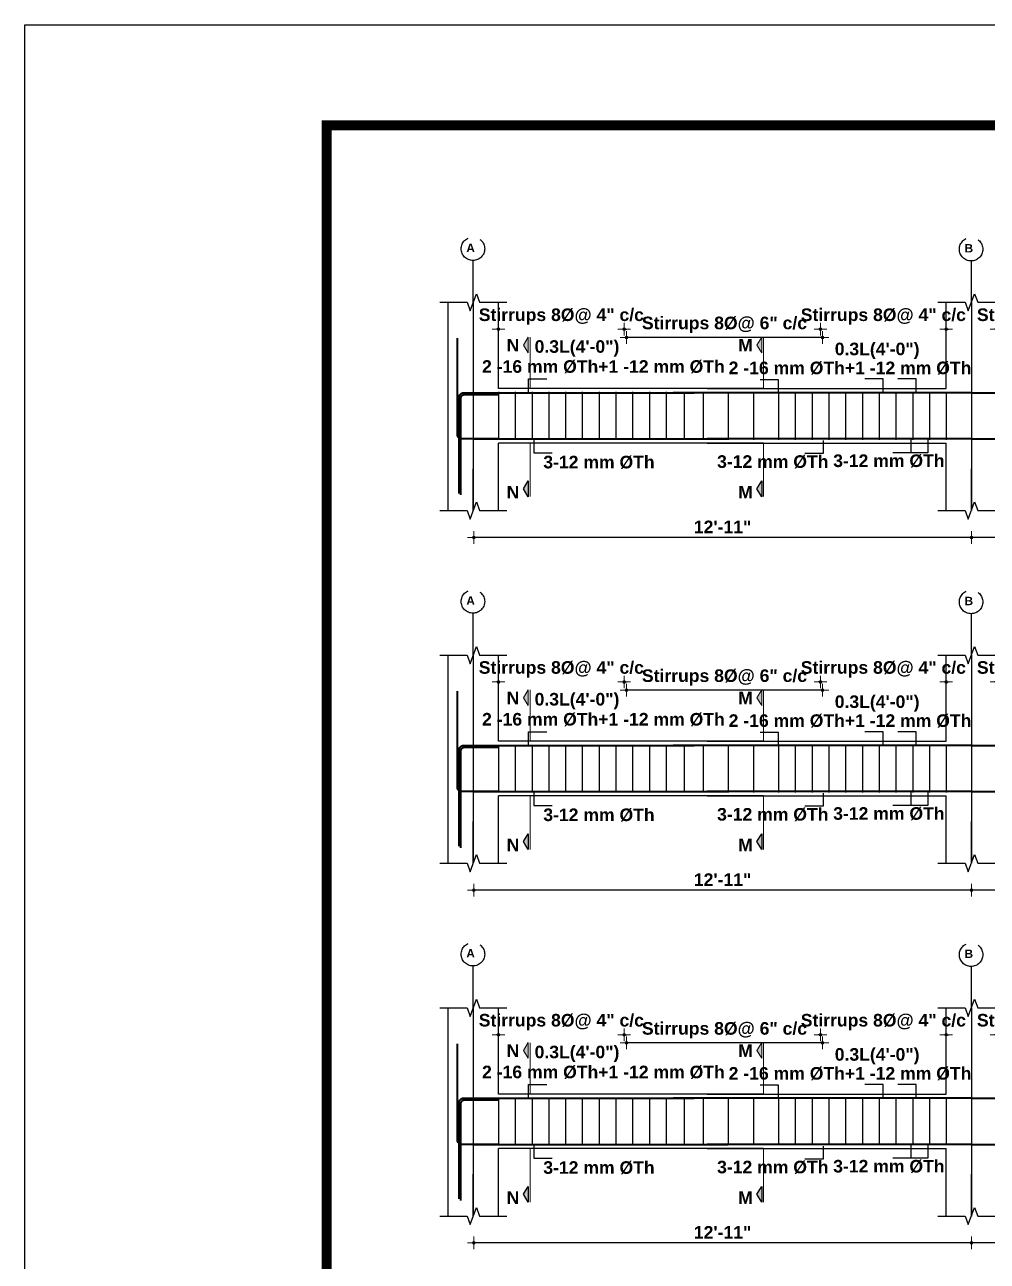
# Model space of a CAD drawing. Header units: inches. Extents: x -9998782 to 66725, y -6520505 to 8308.
# Drawn here: x -4996473 to -4996014, y -3257838 to -3257248 of the extents above; entities that cross this region are included whole.
import ezdxf

# ---------------------------------------------------------------- set-up
doc = ezdxf.new("R2010")
doc.units = ezdxf.units.IN
doc.header["$LTSCALE"] = 2
doc.header["$MEASUREMENT"] = 0
doc.header["$PDMODE"] = 34
doc.linetypes.add('ACAD_ISO02W100', pattern=[15, 12, -3])
doc.layers.get('0').update_dxf_attribs({"linetype": 'CONTINUOUS'})
doc.layers.get('DEFPOINTS').update_dxf_attribs({"color": 141, "linetype": 'CONTINUOUS'})
for name, color, linetype, lineweight in [('BAR', 5, 'CONTINUOUS', 40), ('dimension', 160, 'CONTINUOUS', 15), ('HATCH1', 4, 'ACAD_ISO02W100', 13), ('TEXT', 181, 'CONTINUOUS', 25)]:
    doc.layers.add(name, color=color, linetype=linetype, lineweight=lineweight)
doc.layers.add('STIRRUP', color=10, linetype='CONTINUOUS')
doc.styles.add('1.8 str', font='times.ttf', dxfattribs={"width": 0.8, "height": 6})
doc.styles.add('STYLE1', font='arialbd.ttf')
doc.dimstyles.new('1.4', dxfattribs={"dimscale": 0, "dimtxt": 6, "dimasz": 0.5, "dimexe": 2, "dimexo": 9, "dimgap": 2, "dimtad": 1, "dimdec": 0, "dimlfac": 0.5, "dimzin": 3, "dimdsep": 46, "dimlunit": 4, "dimtxsty": '1.8 str', "dimblk": 'DIM', "dimcen": 3, "dimdle": 3, "dimse1": 1, "dimse2": 1, "dimclrd": 256, "dimclre": 256, "dimclrt": 7, "dimadec": 1, "dimazin": 2, "dimtfac": 1, "dimtdec": 0, "dimtix": 1, "dimtofl": 0, "dimtmove": 2, "dimatfit": 3, "dimldrblk": 'arrow', "dimfxl": 2, "dimfrac": 2, "dimtolj": 2, "dimtzin": 0, "dimarcsym": 0})

# ---------------------------------------------------------------- blocks, each defined once
blk = doc.blocks.new('DIM')
at = {"layer": 'dimension'}
h = blk.add_hatch(color=256, dxfattribs=at)
h.paths.add_polyline_path([(0, 1.3), (0, 0), (1.3, 0, 0.414214)])
h.paths.add_polyline_path([(1.3, 0), (0, 0), (0, -1.3, 0.414214)])
h.paths.add_polyline_path([(0, 0), (-1.3, 0, 0.414214), (0, -1.3)])
h.paths.add_polyline_path([(0, 1.3, 0.414214), (-1.3, 0), (0, 0)])
for p, q in [((-6, 0), (6, 0)), ((0, 6), (0, -6))]:
    blk.add_line(p, q, dxfattribs=at)
blk.add_circle((0, 0), 1.28, dxfattribs=at)
blk = doc.blocks.new('*D798')
at = {"layer": 'DEFPOINTS', "color": 0, "ltscale": 10}
for p in [(-4996009.78, -3257729.55), (-4996009.78, -3257743.09), (-4995949.78, -3257760.61)]:
    blk.add_point(p, dxfattribs=at)
at = {"layer": 'dimension', "lineweight": -2, "ltscale": 10}
for p, q in [((-4996010.28, -3257729.55), (-4996010.78, -3257729.55)), ((-4995949.28, -3257729.55), (-4995948.78, -3257729.55))]:
    blk.add_line(p, q, dxfattribs=at)
at = {"layer": 'dimension', "lineweight": -2, "ltscale": 10, "xscale": 0.5, "yscale": 0.5, "zscale": 0.5}
blk.add_blockref('DIM', (-4996009.78, -3257729.55), dxfattribs=at)
at = {"layer": 'dimension', "lineweight": -2, "ltscale": 10, "xscale": 0.5, "yscale": 0.5, "zscale": 0.5, "rotation": 180}
blk.add_blockref('DIM', (-4995949.78, -3257729.55), dxfattribs=at)
at = {"layer": 'dimension', "color": 7, "ltscale": 10, "insert": (-4995979.78, -3257723.53), "char_height": 6, "attachment_point": 5, "style": 'STYLE1'}
blk.add_mtext('\\A2;Stirrups 8%%C@ 4" c/c', dxfattribs=at)
blk = doc.blocks.new('arrow')
at = {"layer": 'dimension'}
blk.add_lwpolyline([(1.2, 0, 0, 2.1, 0), (-2.3, 0, 0, 0, 0), (1.2, 0, 0, 0, 0)], format="xyseb", dxfattribs=at)
blk = doc.blocks.new('*D799')
at = {"layer": 'DEFPOINTS', "color": 0, "ltscale": 10}
for p in [(-4996033.78, -3257729.55), (-4996033.78, -3257743.09), (-4996093.78, -3257760.61)]:
    blk.add_point(p, dxfattribs=at)
at = {"layer": 'dimension', "lineweight": -2, "ltscale": 10}
for p, q in [((-4996094.28, -3257729.55), (-4996094.78, -3257729.55)), ((-4996033.28, -3257729.55), (-4996032.78, -3257729.55))]:
    blk.add_line(p, q, dxfattribs=at)
at = {"layer": 'dimension', "lineweight": -2, "ltscale": 10, "xscale": 0.5, "yscale": 0.5, "zscale": 0.5}
blk.add_blockref('DIM', (-4996093.78, -3257729.55), dxfattribs=at)
at = {"layer": 'dimension', "lineweight": -2, "ltscale": 10, "xscale": 0.5, "yscale": 0.5, "zscale": 0.5, "rotation": 180}
blk.add_blockref('DIM', (-4996033.78, -3257729.55), dxfattribs=at)
at = {"layer": 'dimension', "color": 7, "ltscale": 10, "insert": (-4996063.78, -3257723.53), "char_height": 6, "attachment_point": 5, "style": 'STYLE1'}
blk.add_mtext('\\A2;Stirrups 8%%C@ 4" c/c', dxfattribs=at)
blk = doc.blocks.new('*D800')
at = {"layer": 'DEFPOINTS', "color": 0, "ltscale": 10}
for p in [(-4996247.34, -3257729.55), (-4996247.34, -3257743.09), (-4996187.34, -3257760.61)]:
    blk.add_point(p, dxfattribs=at)
at = {"layer": 'dimension', "lineweight": -2, "ltscale": 10}
for p, q in [((-4996247.84, -3257729.55), (-4996248.34, -3257729.55)), ((-4996186.84, -3257729.55), (-4996186.34, -3257729.55))]:
    blk.add_line(p, q, dxfattribs=at)
at = {"layer": 'dimension', "lineweight": -2, "ltscale": 10, "xscale": 0.5, "yscale": 0.5, "zscale": 0.5}
blk.add_blockref('DIM', (-4996247.34, -3257729.55), dxfattribs=at)
at = {"layer": 'dimension', "lineweight": -2, "ltscale": 10, "xscale": 0.5, "yscale": 0.5, "zscale": 0.5, "rotation": 180}
blk.add_blockref('DIM', (-4996187.34, -3257729.55), dxfattribs=at)
at = {"layer": 'dimension', "color": 7, "ltscale": 10, "insert": (-4996217.34, -3257723.53), "char_height": 6, "attachment_point": 5, "style": 'STYLE1'}
blk.add_mtext('\\A2;Stirrups 8%%C@ 4" c/c', dxfattribs=at)
blk = doc.blocks.new('*D790')
at = {"layer": 'DEFPOINTS', "color": 0, "ltscale": 10}
for p in [(-4996186.33, -3257733.47), (-4996186.33, -3257764.89), (-4996092.77, -3257764.89)]:
    blk.add_point(p, dxfattribs=at)
at = {"layer": 'dimension', "lineweight": -2, "ltscale": 10}
blk.add_line((-4996093.27, -3257733.47), (-4996185.83, -3257733.47), dxfattribs=at)
at = {"layer": 'dimension', "lineweight": -2, "ltscale": 10, "xscale": 0.5, "yscale": 0.5, "zscale": 0.5, "rotation": 180}
blk.add_blockref('DIM', (-4996186.33, -3257733.47), dxfattribs=at)
at = {"layer": 'dimension', "lineweight": -2, "ltscale": 10, "xscale": 0.5, "yscale": 0.5, "zscale": 0.5}
blk.add_blockref('DIM', (-4996092.77, -3257733.47), dxfattribs=at)
at = {"layer": 'dimension', "color": 7, "ltscale": 10, "insert": (-4996139.55, -3257727.44), "char_height": 6, "attachment_point": 5, "style": 'STYLE1'}
blk.add_mtext('\\A2;Stirrups 8%%C@ 6" c/c', dxfattribs=at)
blk = doc.blocks.new('*D794')
at = {"layer": 'DEFPOINTS', "color": 0, "ltscale": 10}
for p in [(-4996021.78, -3257816.05), (-4995873.33, -3257816.05), (-4996021.78, -3257828.86)]:
    blk.add_point(p, dxfattribs=at)
at = {"layer": 'dimension', "lineweight": -2, "ltscale": 10}
blk.add_line((-4995873.83, -3257828.86), (-4996021.28, -3257828.86), dxfattribs=at)
at = {"layer": 'dimension', "lineweight": -2, "ltscale": 10, "xscale": 0.5, "yscale": 0.5, "zscale": 0.5, "rotation": 180}
blk.add_blockref('DIM', (-4996021.78, -3257828.86), dxfattribs=at)
at = {"layer": 'dimension', "lineweight": -2, "ltscale": 10, "xscale": 0.5, "yscale": 0.5, "zscale": 0.5}
blk.add_blockref('DIM', (-4995873.33, -3257828.86), dxfattribs=at)
at = {"layer": 'dimension', "color": 7, "ltscale": 10, "insert": (-4995947.55, -3257823.8), "char_height": 6, "attachment_point": 5, "style": 'STYLE1'}
blk.add_mtext('\\A2;4\'-3"', dxfattribs=at)
blk = doc.blocks.new('*D795')
at = {"layer": 'DEFPOINTS', "color": 0, "ltscale": 10}
for p in [(-4996259.13, -3257816.05), (-4996021.78, -3257816.05), (-4996259.13, -3257828.86)]:
    blk.add_point(p, dxfattribs=at)
at = {"layer": 'dimension', "lineweight": -2, "ltscale": 10}
blk.add_line((-4996022.28, -3257828.86), (-4996258.63, -3257828.86), dxfattribs=at)
at = {"layer": 'dimension', "lineweight": -2, "ltscale": 10, "xscale": 0.5, "yscale": 0.5, "zscale": 0.5, "rotation": 180}
blk.add_blockref('DIM', (-4996259.13, -3257828.86), dxfattribs=at)
at = {"layer": 'dimension', "lineweight": -2, "ltscale": 10, "xscale": 0.5, "yscale": 0.5, "zscale": 0.5}
blk.add_blockref('DIM', (-4996021.78, -3257828.86), dxfattribs=at)
at = {"layer": 'dimension', "color": 7, "ltscale": 10, "insert": (-4996140.45, -3257823.85), "char_height": 6, "attachment_point": 5, "style": 'STYLE1'}
blk.add_mtext('\\A2;12\'-11"', dxfattribs=at)
blk = doc.blocks.new('*D809')
at = {"layer": 'DEFPOINTS', "color": 0, "ltscale": 10}
for p in [(-4996009.78, -3257561.26), (-4996009.78, -3257574.8), (-4995949.78, -3257592.32)]:
    blk.add_point(p, dxfattribs=at)
at = {"layer": 'dimension', "lineweight": -2, "ltscale": 10}
for p, q in [((-4996010.28, -3257561.26), (-4996010.78, -3257561.26)), ((-4995949.28, -3257561.26), (-4995948.78, -3257561.26))]:
    blk.add_line(p, q, dxfattribs=at)
at = {"layer": 'dimension', "lineweight": -2, "ltscale": 10, "xscale": 0.5, "yscale": 0.5, "zscale": 0.5}
blk.add_blockref('DIM', (-4996009.78, -3257561.26), dxfattribs=at)
at = {"layer": 'dimension', "lineweight": -2, "ltscale": 10, "xscale": 0.5, "yscale": 0.5, "zscale": 0.5, "rotation": 180}
blk.add_blockref('DIM', (-4995949.78, -3257561.26), dxfattribs=at)
at = {"layer": 'dimension', "color": 7, "ltscale": 10, "insert": (-4995979.78, -3257555.23), "char_height": 6, "attachment_point": 5, "style": 'STYLE1'}
blk.add_mtext('\\A2;Stirrups 8%%C@ 4" c/c', dxfattribs=at)
blk = doc.blocks.new('*D810')
at = {"layer": 'DEFPOINTS', "color": 0, "ltscale": 10}
for p in [(-4996033.78, -3257561.26), (-4996033.78, -3257574.8), (-4996093.78, -3257592.32)]:
    blk.add_point(p, dxfattribs=at)
at = {"layer": 'dimension', "lineweight": -2, "ltscale": 10}
for p, q in [((-4996094.28, -3257561.26), (-4996094.78, -3257561.26)), ((-4996033.28, -3257561.26), (-4996032.78, -3257561.26))]:
    blk.add_line(p, q, dxfattribs=at)
at = {"layer": 'dimension', "lineweight": -2, "ltscale": 10, "xscale": 0.5, "yscale": 0.5, "zscale": 0.5}
blk.add_blockref('DIM', (-4996093.78, -3257561.26), dxfattribs=at)
at = {"layer": 'dimension', "lineweight": -2, "ltscale": 10, "xscale": 0.5, "yscale": 0.5, "zscale": 0.5, "rotation": 180}
blk.add_blockref('DIM', (-4996033.78, -3257561.26), dxfattribs=at)
at = {"layer": 'dimension', "color": 7, "ltscale": 10, "insert": (-4996063.78, -3257555.23), "char_height": 6, "attachment_point": 5, "style": 'STYLE1'}
blk.add_mtext('\\A2;Stirrups 8%%C@ 4" c/c', dxfattribs=at)
blk = doc.blocks.new('*D811')
at = {"layer": 'DEFPOINTS', "color": 0, "ltscale": 10}
for p in [(-4996247.34, -3257561.26), (-4996247.34, -3257574.8), (-4996187.34, -3257592.32)]:
    blk.add_point(p, dxfattribs=at)
at = {"layer": 'dimension', "lineweight": -2, "ltscale": 10}
for p, q in [((-4996247.84, -3257561.26), (-4996248.34, -3257561.26)), ((-4996186.84, -3257561.26), (-4996186.34, -3257561.26))]:
    blk.add_line(p, q, dxfattribs=at)
at = {"layer": 'dimension', "lineweight": -2, "ltscale": 10, "xscale": 0.5, "yscale": 0.5, "zscale": 0.5}
blk.add_blockref('DIM', (-4996247.34, -3257561.26), dxfattribs=at)
at = {"layer": 'dimension', "lineweight": -2, "ltscale": 10, "xscale": 0.5, "yscale": 0.5, "zscale": 0.5, "rotation": 180}
blk.add_blockref('DIM', (-4996187.34, -3257561.26), dxfattribs=at)
at = {"layer": 'dimension', "color": 7, "ltscale": 10, "insert": (-4996217.34, -3257555.23), "char_height": 6, "attachment_point": 5, "style": 'STYLE1'}
blk.add_mtext('\\A2;Stirrups 8%%C@ 4" c/c', dxfattribs=at)
blk = doc.blocks.new('*D801')
at = {"layer": 'DEFPOINTS', "color": 0, "ltscale": 10}
for p in [(-4996186.33, -3257565.17), (-4996186.33, -3257596.6), (-4996092.77, -3257596.6)]:
    blk.add_point(p, dxfattribs=at)
at = {"layer": 'dimension', "lineweight": -2, "ltscale": 10}
blk.add_line((-4996093.27, -3257565.17), (-4996185.83, -3257565.17), dxfattribs=at)
at = {"layer": 'dimension', "lineweight": -2, "ltscale": 10, "xscale": 0.5, "yscale": 0.5, "zscale": 0.5, "rotation": 180}
blk.add_blockref('DIM', (-4996186.33, -3257565.17), dxfattribs=at)
at = {"layer": 'dimension', "lineweight": -2, "ltscale": 10, "xscale": 0.5, "yscale": 0.5, "zscale": 0.5}
blk.add_blockref('DIM', (-4996092.77, -3257565.17), dxfattribs=at)
at = {"layer": 'dimension', "color": 7, "ltscale": 10, "insert": (-4996139.55, -3257559.15), "char_height": 6, "attachment_point": 5, "style": 'STYLE1'}
blk.add_mtext('\\A2;Stirrups 8%%C@ 6" c/c', dxfattribs=at)
blk = doc.blocks.new('*D805')
at = {"layer": 'DEFPOINTS', "color": 0, "ltscale": 10}
for p in [(-4996021.78, -3257647.76), (-4995873.33, -3257647.76), (-4996021.78, -3257660.57)]:
    blk.add_point(p, dxfattribs=at)
at = {"layer": 'dimension', "lineweight": -2, "ltscale": 10}
blk.add_line((-4995873.83, -3257660.57), (-4996021.28, -3257660.57), dxfattribs=at)
at = {"layer": 'dimension', "lineweight": -2, "ltscale": 10, "xscale": 0.5, "yscale": 0.5, "zscale": 0.5, "rotation": 180}
blk.add_blockref('DIM', (-4996021.78, -3257660.57), dxfattribs=at)
at = {"layer": 'dimension', "lineweight": -2, "ltscale": 10, "xscale": 0.5, "yscale": 0.5, "zscale": 0.5}
blk.add_blockref('DIM', (-4995873.33, -3257660.57), dxfattribs=at)
at = {"layer": 'dimension', "color": 7, "ltscale": 10, "insert": (-4995947.55, -3257655.5), "char_height": 6, "attachment_point": 5, "style": 'STYLE1'}
blk.add_mtext('\\A2;4\'-3"', dxfattribs=at)
blk = doc.blocks.new('*D806')
at = {"layer": 'DEFPOINTS', "color": 0, "ltscale": 10}
for p in [(-4996259.13, -3257647.76), (-4996021.78, -3257647.76), (-4996259.13, -3257660.57)]:
    blk.add_point(p, dxfattribs=at)
at = {"layer": 'dimension', "lineweight": -2, "ltscale": 10}
blk.add_line((-4996022.28, -3257660.57), (-4996258.63, -3257660.57), dxfattribs=at)
at = {"layer": 'dimension', "lineweight": -2, "ltscale": 10, "xscale": 0.5, "yscale": 0.5, "zscale": 0.5, "rotation": 180}
blk.add_blockref('DIM', (-4996259.13, -3257660.57), dxfattribs=at)
at = {"layer": 'dimension', "lineweight": -2, "ltscale": 10, "xscale": 0.5, "yscale": 0.5, "zscale": 0.5}
blk.add_blockref('DIM', (-4996021.78, -3257660.57), dxfattribs=at)
at = {"layer": 'dimension', "color": 7, "ltscale": 10, "insert": (-4996140.45, -3257655.56), "char_height": 6, "attachment_point": 5, "style": 'STYLE1'}
blk.add_mtext('\\A2;12\'-11"', dxfattribs=at)
blk = doc.blocks.new('*D820')
at = {"layer": 'DEFPOINTS', "color": 0, "ltscale": 10}
for p in [(-4996009.78, -3257392.97), (-4996009.78, -3257406.51), (-4995949.78, -3257424.02)]:
    blk.add_point(p, dxfattribs=at)
at = {"layer": 'dimension', "lineweight": -2, "ltscale": 10}
for p, q in [((-4996010.28, -3257392.97), (-4996010.78, -3257392.97)), ((-4995949.28, -3257392.97), (-4995948.78, -3257392.97))]:
    blk.add_line(p, q, dxfattribs=at)
at = {"layer": 'dimension', "lineweight": -2, "ltscale": 10, "xscale": 0.5, "yscale": 0.5, "zscale": 0.5}
blk.add_blockref('DIM', (-4996009.78, -3257392.97), dxfattribs=at)
at = {"layer": 'dimension', "lineweight": -2, "ltscale": 10, "xscale": 0.5, "yscale": 0.5, "zscale": 0.5, "rotation": 180}
blk.add_blockref('DIM', (-4995949.78, -3257392.97), dxfattribs=at)
at = {"layer": 'dimension', "color": 7, "ltscale": 10, "insert": (-4995979.78, -3257386.94), "char_height": 6, "attachment_point": 5, "style": 'STYLE1'}
blk.add_mtext('\\A2;Stirrups 8%%C@ 4" c/c', dxfattribs=at)
blk = doc.blocks.new('*D821')
at = {"layer": 'DEFPOINTS', "color": 0, "ltscale": 10}
for p in [(-4996033.78, -3257392.97), (-4996033.78, -3257406.51), (-4996093.78, -3257424.02)]:
    blk.add_point(p, dxfattribs=at)
at = {"layer": 'dimension', "lineweight": -2, "ltscale": 10}
for p, q in [((-4996094.28, -3257392.97), (-4996094.78, -3257392.97)), ((-4996033.28, -3257392.97), (-4996032.78, -3257392.97))]:
    blk.add_line(p, q, dxfattribs=at)
at = {"layer": 'dimension', "lineweight": -2, "ltscale": 10, "xscale": 0.5, "yscale": 0.5, "zscale": 0.5}
blk.add_blockref('DIM', (-4996093.78, -3257392.97), dxfattribs=at)
at = {"layer": 'dimension', "lineweight": -2, "ltscale": 10, "xscale": 0.5, "yscale": 0.5, "zscale": 0.5, "rotation": 180}
blk.add_blockref('DIM', (-4996033.78, -3257392.97), dxfattribs=at)
at = {"layer": 'dimension', "color": 7, "ltscale": 10, "insert": (-4996063.78, -3257386.94), "char_height": 6, "attachment_point": 5, "style": 'STYLE1'}
blk.add_mtext('\\A2;Stirrups 8%%C@ 4" c/c', dxfattribs=at)
blk = doc.blocks.new('*D822')
at = {"layer": 'DEFPOINTS', "color": 0, "ltscale": 10}
for p in [(-4996247.34, -3257392.97), (-4996247.34, -3257406.51), (-4996187.34, -3257424.02)]:
    blk.add_point(p, dxfattribs=at)
at = {"layer": 'dimension', "lineweight": -2, "ltscale": 10}
for p, q in [((-4996247.84, -3257392.97), (-4996248.34, -3257392.97)), ((-4996186.84, -3257392.97), (-4996186.34, -3257392.97))]:
    blk.add_line(p, q, dxfattribs=at)
at = {"layer": 'dimension', "lineweight": -2, "ltscale": 10, "xscale": 0.5, "yscale": 0.5, "zscale": 0.5}
blk.add_blockref('DIM', (-4996247.34, -3257392.97), dxfattribs=at)
at = {"layer": 'dimension', "lineweight": -2, "ltscale": 10, "xscale": 0.5, "yscale": 0.5, "zscale": 0.5, "rotation": 180}
blk.add_blockref('DIM', (-4996187.34, -3257392.97), dxfattribs=at)
at = {"layer": 'dimension', "color": 7, "ltscale": 10, "insert": (-4996217.34, -3257386.94), "char_height": 6, "attachment_point": 5, "style": 'STYLE1'}
blk.add_mtext('\\A2;Stirrups 8%%C@ 4" c/c', dxfattribs=at)
blk = doc.blocks.new('*D812')
at = {"layer": 'DEFPOINTS', "color": 0, "ltscale": 10}
for p in [(-4996186.33, -3257396.88), (-4996186.33, -3257428.31), (-4996092.77, -3257428.31)]:
    blk.add_point(p, dxfattribs=at)
at = {"layer": 'dimension', "lineweight": -2, "ltscale": 10}
blk.add_line((-4996093.27, -3257396.88), (-4996185.83, -3257396.88), dxfattribs=at)
at = {"layer": 'dimension', "lineweight": -2, "ltscale": 10, "xscale": 0.5, "yscale": 0.5, "zscale": 0.5, "rotation": 180}
blk.add_blockref('DIM', (-4996186.33, -3257396.88), dxfattribs=at)
at = {"layer": 'dimension', "lineweight": -2, "ltscale": 10, "xscale": 0.5, "yscale": 0.5, "zscale": 0.5}
blk.add_blockref('DIM', (-4996092.77, -3257396.88), dxfattribs=at)
at = {"layer": 'dimension', "color": 7, "ltscale": 10, "insert": (-4996139.55, -3257390.85), "char_height": 6, "attachment_point": 5, "style": 'STYLE1'}
blk.add_mtext('\\A2;Stirrups 8%%C@ 6" c/c', dxfattribs=at)
blk = doc.blocks.new('*D816')
at = {"layer": 'DEFPOINTS', "color": 0, "ltscale": 10}
for p in [(-4996021.78, -3257479.46), (-4995873.33, -3257479.46), (-4996021.78, -3257492.28)]:
    blk.add_point(p, dxfattribs=at)
at = {"layer": 'dimension', "lineweight": -2, "ltscale": 10}
blk.add_line((-4995873.83, -3257492.28), (-4996021.28, -3257492.28), dxfattribs=at)
at = {"layer": 'dimension', "lineweight": -2, "ltscale": 10, "xscale": 0.5, "yscale": 0.5, "zscale": 0.5, "rotation": 180}
blk.add_blockref('DIM', (-4996021.78, -3257492.28), dxfattribs=at)
at = {"layer": 'dimension', "lineweight": -2, "ltscale": 10, "xscale": 0.5, "yscale": 0.5, "zscale": 0.5}
blk.add_blockref('DIM', (-4995873.33, -3257492.28), dxfattribs=at)
at = {"layer": 'dimension', "color": 7, "ltscale": 10, "insert": (-4995947.55, -3257487.21), "char_height": 6, "attachment_point": 5, "style": 'STYLE1'}
blk.add_mtext('\\A2;4\'-3"', dxfattribs=at)
blk = doc.blocks.new('*D817')
at = {"layer": 'DEFPOINTS', "color": 0, "ltscale": 10}
for p in [(-4996259.13, -3257479.46), (-4996021.78, -3257479.46), (-4996259.13, -3257492.28)]:
    blk.add_point(p, dxfattribs=at)
at = {"layer": 'dimension', "lineweight": -2, "ltscale": 10}
blk.add_line((-4996022.28, -3257492.28), (-4996258.63, -3257492.28), dxfattribs=at)
at = {"layer": 'dimension', "lineweight": -2, "ltscale": 10, "xscale": 0.5, "yscale": 0.5, "zscale": 0.5, "rotation": 180}
blk.add_blockref('DIM', (-4996259.13, -3257492.28), dxfattribs=at)
at = {"layer": 'dimension', "lineweight": -2, "ltscale": 10, "xscale": 0.5, "yscale": 0.5, "zscale": 0.5}
blk.add_blockref('DIM', (-4996021.78, -3257492.28), dxfattribs=at)
at = {"layer": 'dimension', "color": 7, "ltscale": 10, "insert": (-4996140.45, -3257487.26), "char_height": 6, "attachment_point": 5, "style": 'STYLE1'}
blk.add_mtext('\\A2;12\'-11"', dxfattribs=at)

msp = doc.modelspace()

# ---------------------------------------------------------------- hatches: boundary and pattern name
at = {"layer": 'TEXT', "ltscale": 10}
for points in [[(-4996233.14, -3257396.73), (-4996233.14, -3257404.23), (-4996235.45, -3257400.48)], [(-4996121.76, -3257396.73), (-4996121.76, -3257404.23), (-4996124.07, -3257400.48)], [(-4996233.14, -3257472.87), (-4996233.14, -3257465.36), (-4996235.45, -3257469.11)], [(-4996121.76, -3257472.87), (-4996121.76, -3257465.36), (-4996124.07, -3257469.11)], [(-4996233.14, -3257565.02), (-4996233.14, -3257572.52), (-4996235.45, -3257568.77)], [(-4996121.76, -3257565.02), (-4996121.76, -3257572.52), (-4996124.07, -3257568.77)], [(-4996233.14, -3257641.16), (-4996233.14, -3257633.66), (-4996235.45, -3257637.41)], [(-4996121.76, -3257641.16), (-4996121.76, -3257633.66), (-4996124.07, -3257637.41)], [(-4996233.14, -3257733.31), (-4996233.14, -3257740.81), (-4996235.45, -3257737.06)], [(-4996121.76, -3257733.31), (-4996121.76, -3257740.81), (-4996124.07, -3257737.06)], [(-4996233.14, -3257809.45), (-4996233.14, -3257801.95), (-4996235.45, -3257805.7)], [(-4996121.76, -3257809.45), (-4996121.76, -3257801.95), (-4996124.07, -3257805.7)]]:
    msp.add_hatch(color=256, dxfattribs=at).paths.add_polyline_path(points)

# ---------------------------------------------------------------- linework, layer by layer
for p, q in [((-4996259.34, -3257380.11), (-4996259.34, -3257360.16)), ((-4996021.78, -3257380.11), (-4996021.78, -3257360.16)), ((-4996259.34, -3257380.11), (-4996259.34, -3257479.46)), ((-4996021.78, -3257380.11), (-4996021.78, -3257479.46)), ((-4996259.34, -3257479.46), (-4996259.34, -3257459.51)), ((-4996021.78, -3257479.46), (-4996021.78, -3257459.51)), ((-4996259.34, -3257548.4), (-4996259.34, -3257528.45)), ((-4996021.78, -3257548.4), (-4996021.78, -3257528.45)), ((-4996259.34, -3257548.4), (-4996259.34, -3257647.76)), ((-4996021.78, -3257548.4), (-4996021.78, -3257647.76)), ((-4996259.34, -3257647.76), (-4996259.34, -3257627.8)), ((-4996021.78, -3257647.76), (-4996021.78, -3257627.8)), ((-4996259.34, -3257716.69), (-4996259.34, -3257696.74)), ((-4996021.78, -3257716.69), (-4996021.78, -3257696.74)), ((-4996259.34, -3257716.69), (-4996259.34, -3257816.05)), ((-4996021.78, -3257716.69), (-4996021.78, -3257816.05)), ((-4996259.34, -3257816.05), (-4996259.34, -3257796.1)), ((-4996021.78, -3257816.05), (-4996021.78, -3257796.1))]:
    msp.add_line(p, q)
at = {"ltscale": 10}
for p, q in [((-4996271.34, -3257424.02), (-4996271.34, -3257380.11)), ((-4996247.34, -3257421.27), (-4996247.34, -3257380.11)), ((-4996033.78, -3257421.27), (-4996033.78, -3257380.11)), ((-4996271.34, -3257479.46), (-4996271.34, -3257424.02)), ((-4996120.91, -3257421.27), (-4996247.34, -3257421.27)), ((-4996147.78, -3257421.27), (-4996033.78, -3257421.27)), ((-4996120.91, -3257447.27), (-4996247.34, -3257447.27)), ((-4996247.34, -3257479.46), (-4996247.34, -3257447.27)), ((-4996147.78, -3257447.27), (-4996033.78, -3257447.27)), ((-4996033.78, -3257479.46), (-4996033.78, -3257447.27)), ((-4996271.34, -3257592.32), (-4996271.34, -3257548.4)), ((-4996247.34, -3257589.57), (-4996247.34, -3257548.4)), ((-4996033.78, -3257589.57), (-4996033.78, -3257548.4)), ((-4996120.91, -3257589.57), (-4996247.34, -3257589.57)), ((-4996147.78, -3257589.57), (-4996033.78, -3257589.57)), ((-4996271.34, -3257647.76), (-4996271.34, -3257592.32)), ((-4996120.91, -3257615.57), (-4996247.34, -3257615.57)), ((-4996247.34, -3257647.76), (-4996247.34, -3257615.57)), ((-4996147.78, -3257615.57), (-4996033.78, -3257615.57)), ((-4996033.78, -3257647.76), (-4996033.78, -3257615.57)), ((-4996271.34, -3257760.61), (-4996271.34, -3257716.69)), ((-4996247.34, -3257757.86), (-4996247.34, -3257716.69)), ((-4996033.78, -3257757.86), (-4996033.78, -3257716.69)), ((-4996271.34, -3257816.05), (-4996271.34, -3257760.61)), ((-4996120.91, -3257757.86), (-4996247.34, -3257757.86)), ((-4996147.78, -3257757.86), (-4996033.78, -3257757.86)), ((-4996120.91, -3257783.86), (-4996247.34, -3257783.86)), ((-4996247.34, -3257816.05), (-4996247.34, -3257783.86)), ((-4996147.78, -3257783.86), (-4996033.78, -3257783.86)), ((-4996033.78, -3257816.05), (-4996033.78, -3257783.86))]:
    msp.add_line(p, q, dxfattribs=at)
msp.add_lwpolyline([(-4996473.25, -3259492.71), (-4996473.25, -3257247.67), (-4993298.45, -3257247.67), (-4993298.45, -3259492.71)], close=True)
at = {"const_width": 4.8}
msp.add_lwpolyline([(-4993346.45, -3259444.71), (-4993346.45, -3257295.67), (-4996329.25, -3257295.67), (-4996329.25, -3259444.71)], close=True, dxfattribs=at)
at = {"linetype": 'Continuous', "ltscale": 10}
for points in [[(-4996275.34, -3257380.11), (-4996262.34, -3257380.11), (-4996260.84, -3257384.23), (-4996257.84, -3257375.99), (-4996256.34, -3257380.11), (-4996243.34, -3257380.11)], [(-4996037.78, -3257380.11), (-4996024.78, -3257380.11), (-4996023.28, -3257384.23), (-4996020.28, -3257375.99), (-4996018.78, -3257380.11), (-4996005.78, -3257380.11)], [(-4996275.34, -3257479.46), (-4996262.34, -3257479.46), (-4996260.84, -3257483.59), (-4996257.84, -3257475.34), (-4996256.34, -3257479.46), (-4996243.34, -3257479.46)], [(-4996037.78, -3257479.46), (-4996024.78, -3257479.46), (-4996023.28, -3257483.59), (-4996020.28, -3257475.34), (-4996018.78, -3257479.46), (-4996005.78, -3257479.46)], [(-4996275.34, -3257548.4), (-4996262.34, -3257548.4), (-4996260.84, -3257552.52), (-4996257.84, -3257544.28), (-4996256.34, -3257548.4), (-4996243.34, -3257548.4)], [(-4996037.78, -3257548.4), (-4996024.78, -3257548.4), (-4996023.28, -3257552.52), (-4996020.28, -3257544.28), (-4996018.78, -3257548.4), (-4996005.78, -3257548.4)], [(-4996275.34, -3257647.76), (-4996262.34, -3257647.76), (-4996260.84, -3257651.88), (-4996257.84, -3257643.64), (-4996256.34, -3257647.76), (-4996243.34, -3257647.76)], [(-4996037.78, -3257647.76), (-4996024.78, -3257647.76), (-4996023.28, -3257651.88), (-4996020.28, -3257643.64), (-4996018.78, -3257647.76), (-4996005.78, -3257647.76)], [(-4996275.34, -3257716.69), (-4996262.34, -3257716.69), (-4996260.84, -3257720.81), (-4996257.84, -3257712.57), (-4996256.34, -3257716.69), (-4996243.34, -3257716.69)], [(-4996037.78, -3257716.69), (-4996024.78, -3257716.69), (-4996023.28, -3257720.81), (-4996020.28, -3257712.57), (-4996018.78, -3257716.69), (-4996005.78, -3257716.69)], [(-4996275.34, -3257816.05), (-4996262.34, -3257816.05), (-4996260.84, -3257820.17), (-4996257.84, -3257811.93), (-4996256.34, -3257816.05), (-4996243.34, -3257816.05)], [(-4996037.78, -3257816.05), (-4996024.78, -3257816.05), (-4996023.28, -3257820.17), (-4996020.28, -3257811.93), (-4996018.78, -3257816.05), (-4996005.78, -3257816.05)]]:
    msp.add_lwpolyline(points, dxfattribs=at)
at = {"layer": 'BAR', "ltscale": 10}
for p, q in [((-4996259.34, -3257423.27), (-4996153.99, -3257423.27)), ((-4996021.78, -3257423.27), (-4996163.99, -3257423.27)), ((-4996021.78, -3257423.27), (-4995953.68, -3257423.27)), ((-4996259.34, -3257445.27), (-4996137.78, -3257445.27)), ((-4996021.78, -3257445.27), (-4996147.78, -3257445.27)), ((-4996021.78, -3257445.27), (-4995953.68, -3257445.27)), ((-4996259.34, -3257591.57), (-4996153.99, -3257591.57)), ((-4996021.78, -3257591.57), (-4996163.99, -3257591.57)), ((-4996021.78, -3257591.57), (-4995953.68, -3257591.57)), ((-4996259.34, -3257613.57), (-4996137.78, -3257613.57)), ((-4996021.78, -3257613.57), (-4996147.78, -3257613.57)), ((-4996021.78, -3257613.57), (-4995953.68, -3257613.57)), ((-4996259.34, -3257759.86), (-4996153.99, -3257759.86)), ((-4996021.78, -3257759.86), (-4996163.99, -3257759.86)), ((-4996021.78, -3257759.86), (-4995953.68, -3257759.86)), ((-4996259.34, -3257781.86), (-4996137.78, -3257781.86)), ((-4996021.78, -3257781.86), (-4996147.78, -3257781.86)), ((-4996021.78, -3257781.86), (-4995953.68, -3257781.86))]:
    msp.add_line(p, q, dxfattribs=at)
for points in [[(-4996247.34, -3257445.27), (-4996264.83, -3257445.27, -0.414214), (-4996266.84, -3257443.26), (-4996266.84, -3257397.27)], [(-4996266.09, -3257471.27), (-4996266.09, -3257425.29, -0.414214), (-4996264.08, -3257423.27), (-4996247.34, -3257423.27)], [(-4996265.34, -3257472.02), (-4996265.34, -3257426.04, -0.414214), (-4996263.33, -3257424.02), (-4996247.34, -3257424.02)], [(-4996247.34, -3257613.57), (-4996264.83, -3257613.57, -0.414214), (-4996266.84, -3257611.55), (-4996266.84, -3257565.57)], [(-4996266.09, -3257639.57), (-4996266.09, -3257593.58, -0.414214), (-4996264.08, -3257591.57), (-4996247.34, -3257591.57)], [(-4996265.34, -3257640.32), (-4996265.34, -3257594.33, -0.414214), (-4996263.33, -3257592.32), (-4996247.34, -3257592.32)], [(-4996247.34, -3257781.86), (-4996264.83, -3257781.86, -0.414214), (-4996266.84, -3257779.84), (-4996266.84, -3257733.86)], [(-4996266.09, -3257807.86), (-4996266.09, -3257761.87, -0.414214), (-4996264.08, -3257759.86), (-4996247.34, -3257759.86)], [(-4996265.34, -3257808.61), (-4996265.34, -3257762.62, -0.414214), (-4996263.33, -3257760.61), (-4996247.34, -3257760.61)]]:
    msp.add_lwpolyline(points, format="xyb", dxfattribs=at)
at = {"layer": 'dimension', "ltscale": 10}
for p, q in [((-4996232.29, -3257421.27), (-4996232.29, -3257396.78)), ((-4996120.91, -3257421.27), (-4996120.91, -3257396.78)), ((-4996232.29, -3257472.82), (-4996232.29, -3257447.27)), ((-4996120.91, -3257472.82), (-4996120.91, -3257447.27)), ((-4996232.29, -3257589.57), (-4996232.29, -3257565.07)), ((-4996120.91, -3257589.57), (-4996120.91, -3257565.07)), ((-4996232.29, -3257641.11), (-4996232.29, -3257615.57)), ((-4996120.91, -3257641.11), (-4996120.91, -3257615.57)), ((-4996232.29, -3257757.86), (-4996232.29, -3257733.36)), ((-4996120.91, -3257757.86), (-4996120.91, -3257733.36)), ((-4996232.29, -3257809.4), (-4996232.29, -3257783.86)), ((-4996120.91, -3257809.4), (-4996120.91, -3257783.86))]:
    msp.add_line(p, q, dxfattribs=at)
for points in [[(-4996233.14, -3257404.23), (-4996233.14, -3257396.73), (-4996235.45, -3257400.48), (-4996233.14, -3257404.23)], [(-4996121.76, -3257404.23), (-4996121.76, -3257396.73), (-4996124.07, -3257400.48), (-4996121.76, -3257404.23)], [(-4996233.14, -3257572.52), (-4996233.14, -3257565.02), (-4996235.45, -3257568.77), (-4996233.14, -3257572.52)], [(-4996121.76, -3257572.52), (-4996121.76, -3257565.02), (-4996124.07, -3257568.77), (-4996121.76, -3257572.52)], [(-4996233.14, -3257740.81), (-4996233.14, -3257733.31), (-4996235.45, -3257737.06), (-4996233.14, -3257740.81)], [(-4996121.76, -3257740.81), (-4996121.76, -3257733.31), (-4996124.07, -3257737.06), (-4996121.76, -3257740.81)]]:
    msp.add_lwpolyline(points, dxfattribs=at)
at = {"layer": 'HATCH1', "lineweight": 25}
for centre in [(-4996259.51, -3257354.56), (-4996021.94, -3257354.78), (-4996259.51, -3257522.85), (-4996021.94, -3257523.07), (-4996259.51, -3257691.14), (-4996021.94, -3257691.37)]:
    msp.add_circle(centre, 5.6, dxfattribs=at)
at = {"layer": 'STIRRUP'}
for p, q in [((-4996247.34, -3257422.87), (-4996247.34, -3257445.67)), ((-4996239.34, -3257422.87), (-4996239.34, -3257445.67)), ((-4996231.34, -3257422.87), (-4996231.34, -3257445.67)), ((-4996223.34, -3257422.87), (-4996223.34, -3257445.67)), ((-4996215.34, -3257422.87), (-4996215.34, -3257445.67)), ((-4996207.34, -3257422.87), (-4996207.34, -3257445.67)), ((-4996199.34, -3257422.87), (-4996199.34, -3257445.67)), ((-4996191.34, -3257422.87), (-4996191.34, -3257445.67)), ((-4996183.34, -3257422.87), (-4996183.34, -3257445.67)), ((-4996175.34, -3257422.87), (-4996175.34, -3257445.67)), ((-4996167.34, -3257422.87), (-4996167.34, -3257445.67)), ((-4996158.77, -3257422.87), (-4996158.77, -3257445.67)), ((-4996149.78, -3257422.87), (-4996149.78, -3257445.67)), ((-4996137.78, -3257422.87), (-4996137.78, -3257445.67)), ((-4996125.78, -3257422.87), (-4996125.78, -3257445.67)), ((-4996113.78, -3257422.87), (-4996113.78, -3257445.67)), ((-4996105.78, -3257422.87), (-4996105.78, -3257445.67)), ((-4996097.78, -3257422.87), (-4996097.78, -3257445.67)), ((-4996089.78, -3257422.87), (-4996089.78, -3257445.67)), ((-4996081.78, -3257422.87), (-4996081.78, -3257445.67)), ((-4996073.78, -3257422.87), (-4996073.78, -3257445.67)), ((-4996065.78, -3257422.87), (-4996065.78, -3257445.67)), ((-4996057.78, -3257422.87), (-4996057.78, -3257445.67)), ((-4996049.78, -3257422.87), (-4996049.78, -3257445.67)), ((-4996041.78, -3257422.87), (-4996041.78, -3257445.67)), ((-4996033.78, -3257422.87), (-4996033.78, -3257445.67)), ((-4996247.34, -3257591.17), (-4996247.34, -3257613.97)), ((-4996239.34, -3257591.17), (-4996239.34, -3257613.97)), ((-4996231.34, -3257591.17), (-4996231.34, -3257613.97)), ((-4996223.34, -3257591.17), (-4996223.34, -3257613.97)), ((-4996215.34, -3257591.17), (-4996215.34, -3257613.97)), ((-4996207.34, -3257591.17), (-4996207.34, -3257613.97)), ((-4996199.34, -3257591.17), (-4996199.34, -3257613.97)), ((-4996191.34, -3257591.17), (-4996191.34, -3257613.97)), ((-4996183.34, -3257591.17), (-4996183.34, -3257613.97)), ((-4996175.34, -3257591.17), (-4996175.34, -3257613.97)), ((-4996167.34, -3257591.17), (-4996167.34, -3257613.97)), ((-4996158.77, -3257591.17), (-4996158.77, -3257613.97)), ((-4996149.78, -3257591.17), (-4996149.78, -3257613.97)), ((-4996137.78, -3257591.17), (-4996137.78, -3257613.97)), ((-4996125.78, -3257591.17), (-4996125.78, -3257613.97)), ((-4996113.78, -3257591.17), (-4996113.78, -3257613.97)), ((-4996105.78, -3257591.17), (-4996105.78, -3257613.97)), ((-4996097.78, -3257591.17), (-4996097.78, -3257613.97)), ((-4996089.78, -3257591.17), (-4996089.78, -3257613.97)), ((-4996081.78, -3257591.17), (-4996081.78, -3257613.97)), ((-4996073.78, -3257591.17), (-4996073.78, -3257613.97)), ((-4996065.78, -3257591.17), (-4996065.78, -3257613.97)), ((-4996057.78, -3257591.17), (-4996057.78, -3257613.97)), ((-4996049.78, -3257591.17), (-4996049.78, -3257613.97)), ((-4996041.78, -3257591.17), (-4996041.78, -3257613.97)), ((-4996033.78, -3257591.17), (-4996033.78, -3257613.97)), ((-4996247.34, -3257759.46), (-4996247.34, -3257782.26)), ((-4996239.34, -3257759.46), (-4996239.34, -3257782.26)), ((-4996231.34, -3257759.46), (-4996231.34, -3257782.26)), ((-4996223.34, -3257759.46), (-4996223.34, -3257782.26)), ((-4996215.34, -3257759.46), (-4996215.34, -3257782.26)), ((-4996207.34, -3257759.46), (-4996207.34, -3257782.26)), ((-4996199.34, -3257759.46), (-4996199.34, -3257782.26)), ((-4996191.34, -3257759.46), (-4996191.34, -3257782.26)), ((-4996183.34, -3257759.46), (-4996183.34, -3257782.26)), ((-4996175.34, -3257759.46), (-4996175.34, -3257782.26)), ((-4996167.34, -3257759.46), (-4996167.34, -3257782.26)), ((-4996158.77, -3257759.46), (-4996158.77, -3257782.26)), ((-4996149.78, -3257759.46), (-4996149.78, -3257782.26)), ((-4996137.78, -3257759.46), (-4996137.78, -3257782.26)), ((-4996125.78, -3257759.46), (-4996125.78, -3257782.26)), ((-4996113.78, -3257759.46), (-4996113.78, -3257782.26)), ((-4996105.78, -3257759.46), (-4996105.78, -3257782.26)), ((-4996097.78, -3257759.46), (-4996097.78, -3257782.26)), ((-4996089.78, -3257759.46), (-4996089.78, -3257782.26)), ((-4996081.78, -3257759.46), (-4996081.78, -3257782.26)), ((-4996073.78, -3257759.46), (-4996073.78, -3257782.26)), ((-4996065.78, -3257759.46), (-4996065.78, -3257782.26)), ((-4996057.78, -3257759.46), (-4996057.78, -3257782.26)), ((-4996049.78, -3257759.46), (-4996049.78, -3257782.26)), ((-4996041.78, -3257759.46), (-4996041.78, -3257782.26)), ((-4996033.78, -3257759.46), (-4996033.78, -3257782.26))]:
    msp.add_line(p, q, dxfattribs=at)
at = {"layer": 'TEXT', "ltscale": 10}
for points in [[(-4996233.14, -3257465.36), (-4996233.14, -3257472.87), (-4996235.45, -3257469.11), (-4996233.14, -3257465.36)], [(-4996121.76, -3257465.36), (-4996121.76, -3257472.87), (-4996124.07, -3257469.11), (-4996121.76, -3257465.36)], [(-4996233.14, -3257633.66), (-4996233.14, -3257641.16), (-4996235.45, -3257637.41), (-4996233.14, -3257633.66)], [(-4996121.76, -3257633.66), (-4996121.76, -3257641.16), (-4996124.07, -3257637.41), (-4996121.76, -3257633.66)], [(-4996233.14, -3257801.95), (-4996233.14, -3257809.45), (-4996235.45, -3257805.7), (-4996233.14, -3257801.95)], [(-4996121.76, -3257801.95), (-4996121.76, -3257809.45), (-4996124.07, -3257805.7), (-4996121.76, -3257801.95)]]:
    msp.add_lwpolyline(points, dxfattribs=at)

# ---------------------------------------------------------------- texts
at = {"layer": 'HATCH1', "lineweight": 25, "style": 'STYLE1'}
for s, p in [('A', (-4996262.65, -3257356.11)), ('B', (-4996025.01, -3257356.33)), ('A', (-4996262.65, -3257524.4)), ('B', (-4996025.01, -3257524.62)), ('A', (-4996262.65, -3257692.69)), ('B', (-4996025.01, -3257692.92))]:
    msp.add_text(s, height=4, dxfattribs=at).set_placement(p)
at = {"layer": 'TEXT', "ltscale": 10, "style": 'STYLE1'}
for s, p in [('N', (-4996243.45, -3257403.56)), ('M', (-4996133.04, -3257403.56)), ('2 -16 mm %%CTh+1 -12 mm %%CTh', (-4996255.16, -3257413.73)), ('2 -16 mm %%CTh+1 -12 mm %%CTh', (-4996137.55, -3257414.39)), ('3-12 mm %%CTh ', (-4996225.95, -3257459.33)), ('3-12 mm %%CTh ', (-4996143.07, -3257459.09)), ('3-12 mm %%CTh ', (-4996087.7, -3257458.69)), ('N', (-4996243.45, -3257473.69)), ('M', (-4996133.04, -3257473.69)), ('N', (-4996243.45, -3257571.86)), ('M', (-4996133.04, -3257571.86)), ('2 -16 mm %%CTh+1 -12 mm %%CTh', (-4996255.16, -3257582.03)), ('2 -16 mm %%CTh+1 -12 mm %%CTh', (-4996137.55, -3257582.68)), ('3-12 mm %%CTh ', (-4996225.95, -3257627.62)), ('3-12 mm %%CTh ', (-4996143.07, -3257627.39)), ('3-12 mm %%CTh ', (-4996087.7, -3257626.99)), ('N', (-4996243.45, -3257641.98)), ('M', (-4996133.04, -3257641.98)), ('N', (-4996243.45, -3257740.15)), ('M', (-4996133.04, -3257740.15)), ('2 -16 mm %%CTh+1 -12 mm %%CTh', (-4996255.16, -3257750.32)), ('2 -16 mm %%CTh+1 -12 mm %%CTh', (-4996137.55, -3257750.98)), ('3-12 mm %%CTh ', (-4996225.95, -3257795.92)), ('3-12 mm %%CTh ', (-4996143.07, -3257795.68)), ('3-12 mm %%CTh ', (-4996087.7, -3257795.28)), ('N', (-4996243.45, -3257810.28)), ('M', (-4996133.04, -3257810.28))]:
    msp.add_text(s, height=6, dxfattribs=at).set_placement(p)
at = {"layer": 'TEXT', "style": 'STYLE1'}
for p in [(-4996230.1, -3257404.19), (-4996086.97, -3257405.36), (-4996230.1, -3257572.48), (-4996086.97, -3257573.65), (-4996230.1, -3257740.78), (-4996086.97, -3257741.94)]:
    msp.add_text('0.3L(4\'-0")', height=6, dxfattribs=at).set_placement(p)

# ---------------------------------------------------------------- dimensions: what is measured, and where the dimension line sits
at = {"layer": 'dimension', "ltscale": 10}
for base, p1, p2, text, picture, middle in [((-4996247.34, -3257392.97), (-4996187.34, -3257424.02), (-4996247.34, -3257406.51), 'Stirrups 8%%C@ 4" c/c', '*D822', (-4996217.34, -3257386.94)), ((-4996186.33, -3257396.88), (-4996092.77, -3257428.31), (-4996186.33, -3257428.31), 'Stirrups 8%%C@ 6" c/c', '*D812', (-4996139.55, -3257390.85)), ((-4996009.78, -3257392.97), (-4995949.78, -3257424.02), (-4996009.78, -3257406.51), 'Stirrups 8%%C@ 4" c/c', '*D820', (-4995979.78, -3257386.94)), ((-4996259.13, -3257492.28), (-4996021.78, -3257479.46), (-4996259.13, -3257479.46), '12\'-11"', '*D817', (-4996140.45, -3257487.26)), ((-4996021.78, -3257492.28), (-4995873.33, -3257479.46), (-4996021.78, -3257479.46), '4\'-3"', '*D816', (-4995947.55, -3257487.21)), ((-4996247.34, -3257561.26), (-4996187.34, -3257592.32), (-4996247.34, -3257574.8), 'Stirrups 8%%C@ 4" c/c', '*D811', (-4996217.34, -3257555.23)), ((-4996009.78, -3257561.26), (-4995949.78, -3257592.32), (-4996009.78, -3257574.8), 'Stirrups 8%%C@ 4" c/c', '*D809', (-4995979.78, -3257555.23)), ((-4996186.33, -3257565.17), (-4996092.77, -3257596.6), (-4996186.33, -3257596.6), 'Stirrups 8%%C@ 6" c/c', '*D801', (-4996139.55, -3257559.15)), ((-4996259.13, -3257660.57), (-4996021.78, -3257647.76), (-4996259.13, -3257647.76), '12\'-11"', '*D806', (-4996140.45, -3257655.56)), ((-4996021.78, -3257660.57), (-4995873.33, -3257647.76), (-4996021.78, -3257647.76), '4\'-3"', '*D805', (-4995947.55, -3257655.5)), ((-4996247.34, -3257729.55), (-4996187.34, -3257760.61), (-4996247.34, -3257743.09), 'Stirrups 8%%C@ 4" c/c', '*D800', (-4996217.34, -3257723.53)), ((-4996186.33, -3257733.47), (-4996092.77, -3257764.89), (-4996186.33, -3257764.89), 'Stirrups 8%%C@ 6" c/c', '*D790', (-4996139.55, -3257727.44)), ((-4996009.78, -3257729.55), (-4995949.78, -3257760.61), (-4996009.78, -3257743.09), 'Stirrups 8%%C@ 4" c/c', '*D798', (-4995979.78, -3257723.53)), ((-4996259.13, -3257828.86), (-4996021.78, -3257816.05), (-4996259.13, -3257816.05), '12\'-11"', '*D795', (-4996140.45, -3257823.85)), ((-4996021.78, -3257828.86), (-4995873.33, -3257816.05), (-4996021.78, -3257816.05), '4\'-3"', '*D794', (-4995947.55, -3257823.8))]:
    dim = msp.add_linear_dim(base=base, p1=p1, p2=p2, angle=180, text=text, dimstyle='1.4', override={"dimscale": 1, "dimtxsty": 'STYLE1'}, dxfattribs=at)
    dim.commit()
    dim.dimension.update_dxf_attribs({"geometry": picture, "text_midpoint": middle})
for base, p1, p2, picture, middle in [((-4996033.78, -3257392.97), (-4996093.78, -3257424.02), (-4996033.78, -3257406.51), '*D821', (-4996063.78, -3257386.94)), ((-4996033.78, -3257561.26), (-4996093.78, -3257592.32), (-4996033.78, -3257574.8), '*D810', (-4996063.78, -3257555.23)), ((-4996033.78, -3257729.55), (-4996093.78, -3257760.61), (-4996033.78, -3257743.09), '*D799', (-4996063.78, -3257723.53))]:
    dim = msp.add_linear_dim(base=base, p1=p1, p2=p2, text='Stirrups 8%%C@ 4" c/c', dimstyle='1.4', override={"dimscale": 1, "dimtxsty": 'STYLE1'}, dxfattribs=at)
    dim.commit()
    dim.dimension.update_dxf_attribs({"geometry": picture, "text_midpoint": middle})

# ---------------------------------------------------------------- leaders
for points in [[(-4996232.99, -3257422.87), (-4996232.99, -3257416.66), (-4996224.27, -3257416.66)], [(-4996113.78, -3257423.27), (-4996113.78, -3257417.06), (-4996122.5, -3257417.06)], [(-4996063.86, -3257422.87), (-4996063.86, -3257416.66), (-4996072.58, -3257416.66)], [(-4996048.13, -3257422.87), (-4996048.13, -3257416.66), (-4996056.85, -3257416.66)], [(-4996230.5, -3257445.67), (-4996230.5, -3257451.88), (-4996221.78, -3257451.88)], [(-4996092.5, -3257446.07), (-4996092.5, -3257452.28), (-4996101.22, -3257452.28)], [(-4996050.61, -3257445.67), (-4996050.61, -3257451.88), (-4996059.33, -3257451.88)], [(-4996042.59, -3257445.67), (-4996042.59, -3257451.88), (-4996051.31, -3257451.88)], [(-4996232.99, -3257591.17), (-4996232.99, -3257584.96), (-4996224.27, -3257584.96)], [(-4996113.78, -3257591.57), (-4996113.78, -3257585.36), (-4996122.5, -3257585.36)], [(-4996063.86, -3257591.17), (-4996063.86, -3257584.96), (-4996072.58, -3257584.96)], [(-4996048.13, -3257591.17), (-4996048.13, -3257584.96), (-4996056.85, -3257584.96)], [(-4996230.5, -3257613.97), (-4996230.5, -3257620.17), (-4996221.78, -3257620.17)], [(-4996050.61, -3257613.97), (-4996050.61, -3257620.17), (-4996059.33, -3257620.17)], [(-4996042.59, -3257613.97), (-4996042.59, -3257620.17), (-4996051.31, -3257620.17)], [(-4996092.5, -3257614.37), (-4996092.5, -3257620.57), (-4996101.22, -3257620.57)], [(-4996232.99, -3257759.46), (-4996232.99, -3257753.25), (-4996224.27, -3257753.25)], [(-4996113.78, -3257759.86), (-4996113.78, -3257753.65), (-4996122.5, -3257753.65)], [(-4996063.86, -3257759.46), (-4996063.86, -3257753.25), (-4996072.58, -3257753.25)], [(-4996048.13, -3257759.46), (-4996048.13, -3257753.25), (-4996056.85, -3257753.25)], [(-4996230.5, -3257782.26), (-4996230.5, -3257788.47), (-4996221.78, -3257788.47)], [(-4996092.5, -3257782.66), (-4996092.5, -3257788.87), (-4996101.22, -3257788.87)], [(-4996050.61, -3257782.26), (-4996050.61, -3257788.47), (-4996059.33, -3257788.47)], [(-4996042.59, -3257782.26), (-4996042.59, -3257788.47), (-4996051.31, -3257788.47)]]:
    msp.add_leader(points, dimstyle='1.4', override={"dimscale": 1, "dimtxsty": 'STYLE1'}, dxfattribs=at)

doc.saveas('drawing.dxf')
